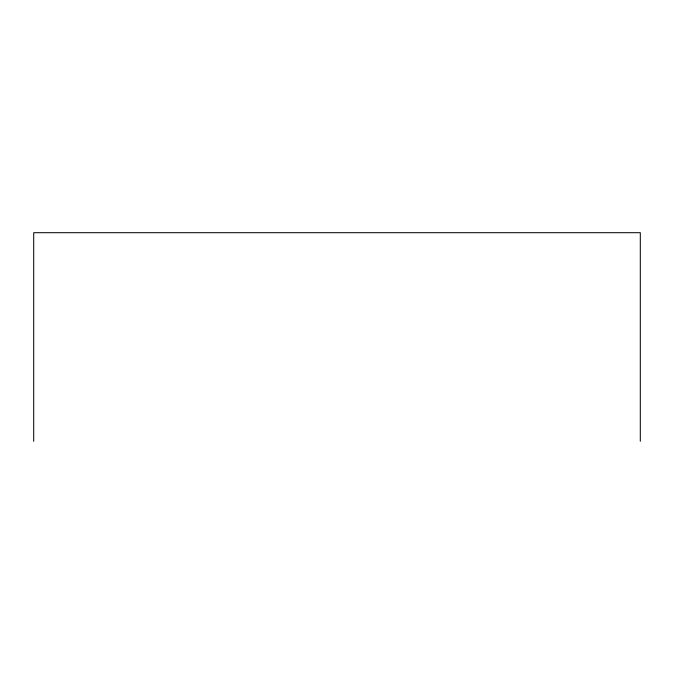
<?xml version="1.0" encoding="UTF-8"?>
<svg xmlns="http://www.w3.org/2000/svg" width="674" height="674" viewBox="0 0 674 674"><rect width="100%" height="100%" fill="white"/><g stroke="black" fill="none" stroke-linecap="round" stroke-linejoin="round"><path stroke-width="1.01" d="M640.3 441.301L640.3 232.698L33.7 232.698L33.7 441.301"/></g></svg>
